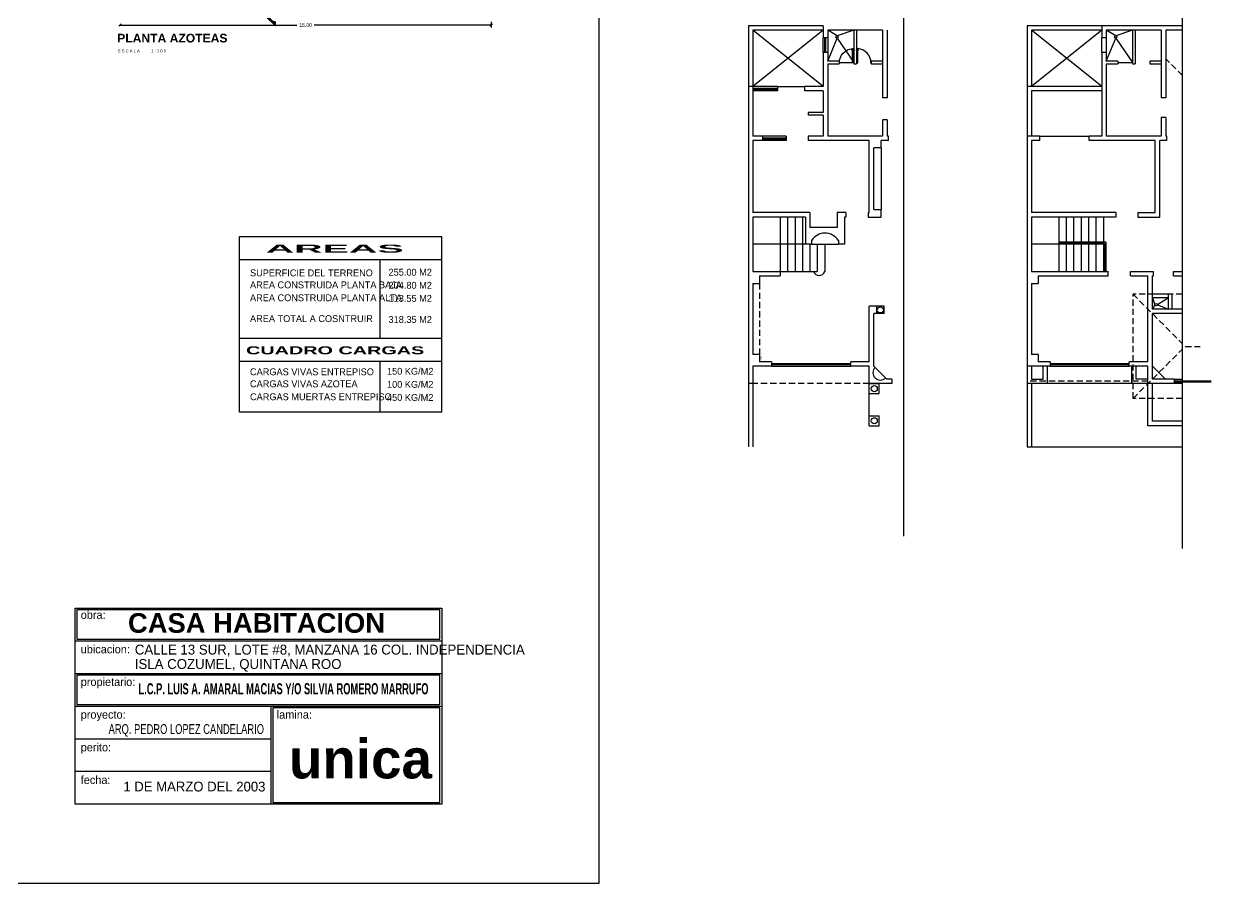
# Model space of a CAD drawing. Extents: x 12 to 127, y -37 to 29.
# Drawn here: x 78.71 to 126.69, y -37.06 to -2.35 of the extents above; entities that cross this region are included whole.
import ezdxf
from ezdxf.enums import TextEntityAlignment as Align

# ---------------------------------------------------------------- set-up
doc = ezdxf.new("R2010")
doc.units = 0
doc.header["$PDMODE"] = 34
doc.linetypes.add('HIDDEN', pattern=[0.375, 0.25, -0.125])
doc.layers.get('0').update_dxf_attribs({"linetype": 'CONTINUOUS'})
doc.layers.get('DEFPOINTS').update_dxf_attribs({"linetype": 'CONTINUOUS'})
for name, color, linetype in [('CEXT', 5, 'CONTINUOUS'), ('CINT', 7, 'CONTINUOUS'), ('CORTE', 6, 'CONTINUOUS'), ('DESNIVEL', 4, 'CONTINUOUS'), ('MBAJOS', 4, 'CONTINUOUS'), ('MUROS', 6, 'CONTINUOUS'), ('PROY', 3, 'HIDDEN'), ('TEJES', 7, 'CONTINUOUS'), ('TEXTOS', 7, 'CONTINUOUS'), ('VEN', 4, 'CONTINUOUS')]:
    doc.layers.add(name, color=color, linetype=linetype)
doc.styles.add('EJES', font='swisseb.ttf')
doc.styles.add('M1', font='sasb____.pfb')
doc.styles.add('M2', font='cibt____.pfb')
doc.dimstyles.new('CEXT', dxfattribs={"dimtxt": 0.15, "dimasz": 0.1, "dimexe": 0.1, "dimexo": 0.15, "dimgap": 0.1, "dimtad": 0, "dimtih": 1, "dimtoh": 1, "dimzin": 0, "dimtxsty": 'STANDARD', "dimblk": 'COT', "dimblk1": 'OBLIQUE', "dimblk2": 'OBLIQUE', "dimsah": 1, "dimcen": 0.09, "dimse1": 1, "dimclrt": 7, "dimazin": 3, "dimtfac": 1, "dimtix": 1, "dimtmove": 0, "dimatfit": 3, "dimtolj": 1, "dimtzin": 0})
doc.dimstyles.new('CINT', dxfattribs={"dimtxt": 0.08, "dimasz": 0.02, "dimexe": 0.05, "dimexo": 0.2, "dimgap": 0.02, "dimtad": 0, "dimtih": 1, "dimtoh": 1, "dimzin": 0, "dimtxsty": 'STANDARD', "dimblk": 'COT', "dimcen": 0.09, "dimazin": 3, "dimtfac": 1, "dimtix": 1, "dimtofl": 0, "dimtmove": 0, "dimatfit": 3, "dimtolj": 1, "dimtzin": 0})

# ---------------------------------------------------------------- blocks, each defined once
blk = doc.blocks.new('*D44')
at = {"layer": 'DEFPOINTS', "color": 0, "linetype": 'BYBLOCK'}
for p in [(38.696, 3.83), (38.696, 3.53), (38.754, 3.53)]:
    blk.add_point(p, dxfattribs=at)
at = {"color": 0, "linetype": 'BYBLOCK', "insert": (38.754, 3.68), "char_height": 0.06, "attachment_point": 5, "rotation": 90}
blk.add_mtext('\\A1;0.30', dxfattribs=at)
blk = doc.blocks.new('_NONE')
at = {"color": 0, "linetype": 'BYBLOCK'}
blk.add_circle((0, 0), 0.25, dxfattribs=at)
blk = doc.blocks.new('COT')
blk.add_circle((0, 0), 1)
blk = doc.blocks.new('PD')
for p, q in [((0, 0.92), (0, 0.97)), ((0.03, 0.97), (0, 0.97)), ((0.14, 0.945), (0, 0.945)), ((0.03, 0.92), (0, 0.92)), ((0.03, 0.92), (0.03, 0.97)), ((0.045, 0.955), (0.03, 0.955)), ((0.045, 0.935), (0.03, 0.935)), ((0.045, 0.92), (0.045, 0.97)), ((0.05, 0.97), (0.045, 0.97)), ((0.05, 0.92), (0.045, 0.92)), ((0.05, 1.025), (0.05, 0.072)), ((0.09, 1.025), (0.05, 1.025)), ((0.09, 0.072), (0.09, 1.025)), ((0.095, 0.97), (0.09, 0.97)), ((0.095, 0.92), (0.09, 0.92)), ((0.095, 0.92), (0.095, 0.97)), ((0.11, 0.955), (0.095, 0.955)), ((0.11, 0.935), (0.095, 0.935)), ((0.11, 0.92), (0.11, 0.97)), ((0.14, 0.97), (0.11, 0.97)), ((0.14, 0.92), (0.11, 0.92)), ((0.14, 0.92), (0.14, 0.97)), ((0, 0.059), (0.025, 0.059)), ((0, 0.032), (0.025, 0.032)), ((0.025, 0.032), (0.025, 0.059)), ((0.05, 0.072), (0.09, 0.072)), ((0.98, 0.059), (1, 0.059)), ((0.98, 0.032), (0.98, 0.059)), ((0.98, 0.032), (1, 0.032))]:
    blk.add_line(p, q)
blk.add_arc((0.014, 0.061), 0.966, 359.90671, 85.48134)
blk = doc.blocks.new('*X92')
at = {"color": 0}
for p, q in [((-0.38, 0), (0, 0.38)), ((-0.371, 0), (0.004, 0.376)), ((-0.362, 0), (0.009, 0.371)), ((-0.354, 0), (0.013, 0.367)), ((-0.345, 0), (0.018, 0.362)), ((-0.336, 0), (0.022, 0.358)), ((-0.327, 0), (0.027, 0.354)), ((-0.318, 0), (0.031, 0.349)), ((-0.309, 0), (0.036, 0.345)), ((-0.301, 0), (0.04, 0.341)), ((-0.292, 0), (-0.174, 0.118)), ((-0.283, 0), (-0.187, 0.096)), ((-0.274, 0), (-0.194, 0.08)), ((-0.265, 0), (-0.199, 0.066)), ((-0.256, 0), (-0.203, 0.053)), ((-0.247, 0), (-0.206, 0.042)), ((-0.239, 0), (-0.208, 0.031)), ((-0.23, 0), (-0.209, 0.021)), ((-0.221, 0), (-0.21, 0.011)), ((-0.212, 0), (-0.21, 0.002)), ((-0.118, 0.174), (0.044, 0.336)), ((-0.096, 0.187), (0.049, 0.332)), ((-0.08, 0.194), (0.053, 0.327)), ((-0.066, 0.199), (0.058, 0.323)), ((-0.053, 0.203), (0.062, 0.319)), ((-0.042, 0.206), (0.067, 0.314)), ((-0.031, 0.208), (0.071, 0.31)), ((-0.021, 0.209), (0.076, 0.305)), ((-0.011, 0.21), (0.08, 0.301)), ((-0.002, 0.21), (0.084, 0.297)), ((0.007, 0.21), (0.089, 0.292)), ((0.015, 0.209), (0.093, 0.288)), ((0.023, 0.209), (0.098, 0.283)), ((0.031, 0.208), (0.102, 0.279)), ((0.039, 0.206), (0.107, 0.275)), ((0.046, 0.205), (0.111, 0.27)), ((0.053, 0.203), (0.116, 0.266)), ((0.06, 0.201), (0.12, 0.261)), ((0.067, 0.199), (0.125, 0.257)), ((0.073, 0.197), (0.129, 0.253)), ((0.079, 0.194), (0.133, 0.248)), ((0.086, 0.192), (0.138, 0.244)), ((0.092, 0.189), (0.142, 0.24)), ((0.098, 0.186), (0.147, 0.235)), ((0.103, 0.183), (0.151, 0.231)), ((0.109, 0.18), (0.156, 0.226)), ((0.114, 0.176), (0.16, 0.222)), ((0.12, 0.173), (0.165, 0.218)), ((0.125, 0.169), (0.169, 0.213)), ((0.13, 0.165), (0.173, 0.209)), ((0.135, 0.161), (0.178, 0.204)), ((0.139, 0.157), (0.182, 0.2)), ((0.144, 0.153), (0.187, 0.196)), ((0.148, 0.148), (0.191, 0.191)), ((0.153, 0.144), (0.196, 0.187)), ((0.157, 0.139), (0.2, 0.182)), ((0.161, 0.135), (0.205, 0.178)), ((0.165, 0.13), (0.209, 0.174)), ((0.169, 0.125), (0.213, 0.169)), ((0.173, 0.12), (0.218, 0.165)), ((0.176, 0.114), (0.222, 0.161)), ((0.18, 0.109), (0.227, 0.156)), ((0.183, 0.103), (0.231, 0.152)), ((0.186, 0.098), (0.236, 0.147)), ((0.189, 0.092), (0.24, 0.143)), ((0.192, 0.086), (0.245, 0.139)), ((0.194, 0.079), (0.249, 0.134)), ((0.197, 0.073), (0.254, 0.13)), ((0.199, 0.067), (0.258, 0.125)), ((0.201, 0.06), (0.262, 0.121)), ((0.203, 0.053), (0.267, 0.117)), ((0.205, 0.046), (0.271, 0.112)), ((0.206, 0.039), (0.276, 0.108)), ((0.208, 0.031), (0.28, 0.103)), ((0.209, 0.023), (0.285, 0.099)), ((0.209, 0.015), (0.289, 0.095)), ((0.21, 0.007), (0.294, 0.09)), ((0.212, 0), (0.298, 0.086)), ((0.221, 0), (0.302, 0.081)), ((0.23, 0), (0.307, 0.077)), ((0.239, 0), (0.311, 0.073)), ((0.247, 0), (0.316, 0.068)), ((0.256, 0), (0.32, 0.064)), ((0.265, 0), (0.325, 0.06)), ((0.274, 0), (0.329, 0.055)), ((0.283, 0), (0.334, 0.051)), ((0.292, 0), (0.338, 0.046)), ((0.301, 0), (0.342, 0.042)), ((0.309, 0), (0.347, 0.038)), ((0.318, 0), (0.351, 0.033)), ((0.327, 0), (0.356, 0.029)), ((0.336, 0), (0.36, 0.024)), ((0.345, 0), (0.365, 0.02)), ((0.354, 0), (0.369, 0.016)), ((0.362, 0), (0.374, 0.011)), ((0.371, 0), (0.378, 0.007)), ((0.38, 0), (0.383, 0.002))]:
    blk.add_line(p, q, dxfattribs=at)
blk = doc.blocks.new('_OBLIQUE')
at = {"color": 0, "linetype": 'BYBLOCK'}
blk.add_line((-0.5, -0.5), (0.5, 0.5), dxfattribs=at)
blk = doc.blocks.new('*D181')
at = {"color": 0, "linetype": 'BYBLOCK'}
for p, q in [((97.604, -2.274), (97.604, -2.5)), ((82.604, -2.4), (89.754, -2.4)), ((97.604, -2.4), (90.454, -2.4))]:
    blk.add_line(p, q, dxfattribs=at)
at = {"layer": 'DEFPOINTS', "color": 0, "linetype": 'BYBLOCK'}
for p in [(82.604, -2.124), (97.604, -2.124), (97.604, -2.4)]:
    blk.add_point(p, dxfattribs=at)
at = {"color": 0, "linetype": 'BYBLOCK', "xscale": 0.1, "yscale": 0.1, "zscale": 0.1, "rotation": 180}
blk.add_blockref('_OBLIQUE', (82.604, -2.4), dxfattribs=at)
at = {"color": 0, "linetype": 'BYBLOCK', "xscale": 0.1, "yscale": 0.1, "zscale": 0.1}
blk.add_blockref('_OBLIQUE', (97.604, -2.4), dxfattribs=at)
at = {"color": 7, "linetype": 'BYBLOCK', "insert": (90.104, -2.4), "char_height": 0.15, "attachment_point": 5}
blk.add_mtext('\\A1;15.00', dxfattribs=at)

msp = doc.modelspace()

# ---------------------------------------------------------------- linework, layer by layer
for p, q in [((88.498, -2.05), (88.88, -2.437)), ((93.113, -18.038), (93.113, -15.97)), ((80.79, -33.871), (80.79, -25.951)), ((80.79, -25.951), (95.599, -25.951)), ((95.599, -25.951), (95.599, -33.871)), ((80.79, -27.271), (95.599, -27.271)), ((80.79, -28.591), (95.599, -28.591)), ((80.79, -29.911), (95.599, -29.911)), ((88.71, -33.871), (88.71, -29.911)), ((80.79, -31.231), (88.71, -31.231)), ((88.71, -32.551), (80.79, -32.551)), ((95.599, -33.871), (80.79, -33.871))]:
    msp.add_line(p, q)
at = {"color": 1}
for p, q in [((87.434, -10.942), (95.599, -10.942)), ((87.434, -18.038), (87.434, -10.942)), ((95.599, -18.038), (95.599, -10.942)), ((87.434, -11.866), (95.599, -11.866)), ((93.113, -15.046), (93.113, -11.866)), ((87.434, -15.046), (95.599, -15.046)), ((87.434, -15.97), (95.599, -15.97)), ((95.599, -18.038), (87.434, -18.038))]:
    msp.add_line(p, q, dxfattribs=at)
at = {"color": 6}
for points in [[(95.529, -26.021), (80.86, -26.021), (80.86, -27.201), (95.529, -27.201)], [(95.529, -28.661), (80.86, -28.661), (80.86, -29.841), (95.529, -29.841)], [(95.529, -29.981), (88.78, -29.981), (88.78, -33.801), (95.529, -33.801)]]:
    msp.add_lwpolyline(points, close=True, dxfattribs=at)
at = {"layer": 'CORTE'}
for p, q in [((114.272, -23.039), (114.272, 8.352)), ((125.527, -23.547), (125.527, 7.845))]:
    msp.add_line(p, q, dxfattribs=at)
at = {"layer": 'DEFPOINTS'}
msp.add_lwpolyline([(11.961, -37.06), (101.961, -37.06), (101.961, 22.94), (11.961, 22.94)], close=True, dxfattribs=at)
at = {"layer": 'DESNIVEL'}
for p, q in [((111.015, -2.613), (108.175, -4.883)), ((111.015, -4.883), (108.175, -2.613)), ((111.574, -2.831), (111.195, -2.613)), ((112.255, -2.613), (111.574, -2.831)), ((122.271, -4.883), (119.431, -2.613)), ((122.271, -2.613), (119.431, -4.883)), ((122.83, -2.831), (122.451, -2.613)), ((123.511, -2.613), (122.83, -2.831)), ((111.195, -3.863), (111.574, -2.931)), ((111.574, -2.931), (112.255, -3.913)), ((122.451, -3.863), (122.83, -2.931)), ((122.83, -2.931), (123.511, -3.913)), ((111.655, -3.913), (112.255, -3.913)), ((122.911, -3.913), (123.511, -3.913)), ((109.161, -4.883), (110.261, -4.883)), ((119.761, -6.883), (121.761, -6.883)), ((109.275, -10.153), (109.275, -12.353)), ((109.575, -10.153), (109.575, -12.353)), ((109.875, -10.153), (109.875, -12.353)), ((110.175, -10.153), (110.175, -12.353)), ((120.531, -10.153), (120.531, -12.353)), ((120.831, -10.153), (120.831, -11.173)), ((121.131, -10.153), (121.131, -11.173)), ((121.431, -10.153), (121.431, -11.173)), ((121.731, -10.153), (121.731, -11.173)), ((122.031, -10.153), (122.031, -11.173)), ((122.331, -10.153), (122.331, -11.173)), ((110.295, -11.253), (108.175, -11.253)), ((110.475, -11.253), (110.475, -12.353)), ((110.775, -11.253), (110.775, -12.353)), ((111.075, -11.253), (111.075, -12.353)), ((122.331, -11.253), (119.431, -11.253)), ((122.431, -11.173), (120.531, -11.173)), ((122.381, -11.223), (120.531, -11.223)), ((120.831, -11.223), (120.831, -12.353)), ((121.131, -11.223), (121.131, -12.353)), ((121.431, -11.223), (121.431, -12.353)), ((121.731, -11.223), (121.731, -12.353)), ((122.031, -11.223), (122.031, -12.353)), ((122.331, -11.223), (122.331, -12.353)), ((122.381, -11.223), (122.381, -12.353)), ((122.431, -11.173), (122.431, -12.353)), ((109.275, -12.353), (110.775, -12.353)), ((124.311, -13.423), (124.415, -13.695)), ((124.961, -13.423), (124.515, -13.695)), ((124.415, -13.695), (124.311, -13.873)), ((124.515, -13.695), (124.961, -13.873)), ((112.875, -18.183), (112.875, -17.283))]:
    msp.add_line(p, q, dxfattribs=at)
for centre in [(111.574, -2.881), (122.83, -2.881), (124.465, -13.695)]:
    msp.add_circle(centre, 0.05, dxfattribs=at)
msp.add_arc((110.85, -12.278), 0.237, 198.4349, 341.5651, dxfattribs=at)
at = {"layer": 'MBAJOS'}
for p, q in [((107.995, -2.433), (107.995, -4.883)), ((111.015, -2.433), (107.995, -2.433)), ((111.015, -2.613), (108.175, -2.613)), ((108.175, -2.613), (108.175, -4.883)), ((112.255, -2.613), (112.255, -3.963)), ((112.355, -2.613), (112.355, -3.963)), ((122.271, -2.433), (119.251, -2.433)), ((119.251, -2.433), (119.251, -4.883)), ((122.271, -2.613), (119.431, -2.613)), ((119.431, -2.613), (119.431, -4.883)), ((123.511, -2.613), (123.511, -3.963)), ((123.611, -2.613), (123.611, -3.963)), ((111.015, -3.513), (111.015, -2.913)), ((111.195, -2.913), (111.195, -3.513)), ((122.271, -3.513), (122.271, -2.913)), ((122.451, -2.913), (122.451, -3.513)), ((112.255, -3.963), (112.355, -3.963)), ((112.955, -3.863), (112.955, -3.963)), ((113.415, -3.863), (112.955, -3.863)), ((112.955, -3.963), (113.415, -3.963)), ((123.511, -3.963), (123.611, -3.963)), ((124.671, -3.863), (124.211, -3.863)), ((124.211, -3.863), (124.211, -3.963)), ((124.211, -3.963), (124.671, -3.963)), ((109.161, -4.883), (108.175, -4.883)), ((109.161, -5.063), (108.175, -5.063)), ((109.161, -4.883), (109.161, -5.063)), ((119.251, -4.883), (119.251, -6.883)), ((122.271, -4.883), (119.251, -4.883)), ((119.431, -5.063), (119.431, -6.883)), ((122.271, -5.063), (119.431, -5.063)), ((109.511, -6.883), (108.575, -6.883)), ((109.511, -7.063), (108.575, -7.063)), ((109.511, -6.883), (109.511, -7.063)), ((113.355, -7.363), (113.355, -9.853)), ((110.545, -11.253), (111.625, -11.253)), ((125.111, -13.273), (124.311, -13.273)), ((124.961, -13.423), (124.311, -13.423)), ((124.961, -13.873), (124.961, -13.273)), ((125.111, -13.873), (125.111, -13.273)), ((113.475, -13.753), (113.175, -13.753)), ((113.475, -14.053), (113.475, -13.753)), ((113.475, -14.053), (113.175, -14.053)), ((108.925, -16.073), (112.125, -16.073)), ((108.925, -16.113), (112.125, -16.113)), ((108.925, -16.183), (112.125, -16.183)), ((113.108, -16.226), (113.532, -16.651)), ((119.251, -16.183), (119.251, -19.433)), ((119.431, -16.183), (119.431, -16.703)), ((119.901, -16.703), (119.901, -16.183)), ((120.081, -16.883), (120.081, -16.183)), ((120.181, -16.073), (123.381, -16.073)), ((120.181, -16.113), (123.381, -16.113)), ((120.181, -16.183), (123.381, -16.183)), ((123.481, -16.883), (123.481, -16.183)), ((123.661, -16.703), (123.661, -16.183)), ((124.311, -16.173), (124.841, -16.703)), ((119.431, -16.703), (119.901, -16.703)), ((124.131, -16.703), (123.661, -16.703)), ((125.191, -16.703), (125.527, -16.703)), ((125.191, -16.773), (126.691, -16.773)), ((107.995, -16.883), (107.995, -19.433)), ((108.175, -16.883), (108.175, -19.433)), ((112.875, -17.283), (112.875, -16.883)), ((113.275, -17.283), (113.275, -16.883)), ((113.275, -17.283), (113.275, -16.883)), ((124.131, -16.883), (119.251, -16.883)), ((119.431, -16.883), (119.431, -19.433)), ((124.131, -18.583), (124.131, -16.883)), ((124.311, -18.403), (124.311, -16.883)), ((125.191, -16.813), (126.691, -16.813)), ((125.527, -16.883), (125.191, -16.883)), ((112.875, -17.283), (113.275, -17.283)), ((112.875, -18.583), (112.875, -18.183)), ((112.875, -18.183), (113.275, -18.183)), ((113.275, -18.583), (113.275, -18.183)), ((113.275, -18.583), (113.275, -18.183)), ((112.875, -18.583), (113.275, -18.583)), ((125.527, -18.583), (124.131, -18.583)), ((125.527, -18.403), (124.311, -18.403)), ((119.251, -19.433), (125.527, -19.433))]:
    msp.add_line(p, q, dxfattribs=at)
at = {"layer": 'MUROS'}
for p, q in [((111.015, -2.433), (111.015, -2.913)), ((113.415, -2.613), (111.195, -2.613)), ((111.195, -2.613), (111.195, -2.913)), ((113.415, -2.613), (113.415, -5.333)), ((113.595, -2.613), (113.595, -5.333)), ((125.527, -2.433), (122.271, -2.433)), ((122.271, -2.433), (122.271, -2.913)), ((124.671, -2.613), (122.451, -2.613)), ((122.451, -2.613), (122.451, -2.913)), ((124.671, -2.613), (124.671, -5.333)), ((125.527, -2.613), (124.851, -2.613)), ((124.851, -2.613), (124.851, -5.333)), ((111.195, -2.913), (111.015, -2.913)), ((122.451, -2.913), (122.271, -2.913)), ((111.015, -3.513), (111.015, -4.883)), ((111.195, -3.513), (111.015, -3.513)), ((111.195, -3.513), (111.195, -3.863)), ((122.271, -3.513), (122.271, -6.883)), ((122.451, -3.513), (122.271, -3.513)), ((122.451, -3.513), (122.451, -3.863)), ((111.655, -3.863), (111.195, -3.863)), ((111.195, -3.963), (111.195, -6.883)), ((111.195, -3.963), (111.655, -3.963)), ((111.655, -3.863), (111.655, -3.963)), ((122.911, -3.863), (122.451, -3.863)), ((122.451, -3.963), (122.451, -6.883)), ((122.451, -3.963), (122.911, -3.963)), ((122.911, -3.863), (122.911, -3.963)), ((107.995, -4.883), (107.995, -16.883)), ((108.175, -4.883), (107.995, -4.883)), ((108.175, -4.883), (108.175, -6.883)), ((108.175, -5.063), (108.175, -5.063)), ((111.015, -4.883), (110.261, -4.883)), ((110.261, -4.883), (110.261, -5.063)), ((111.015, -5.063), (110.261, -5.063)), ((111.015, -5.063), (111.015, -5.933)), ((113.595, -5.333), (113.415, -5.333)), ((124.851, -5.333), (124.671, -5.333)), ((110.411, -5.933), (110.411, -6.033)), ((111.015, -5.933), (110.411, -5.933)), ((111.015, -6.033), (110.411, -6.033)), ((111.015, -6.033), (111.015, -6.883)), ((113.415, -6.233), (113.415, -6.883)), ((113.595, -6.233), (113.415, -6.233)), ((113.595, -6.233), (113.595, -6.883)), ((124.671, -6.133), (124.671, -6.883)), ((124.851, -6.133), (124.671, -6.133)), ((124.851, -6.133), (124.851, -6.883)), ((108.575, -6.883), (108.175, -6.883)), ((108.175, -7.063), (108.175, -9.973)), ((108.575, -7.063), (108.175, -7.063)), ((108.575, -7.063), (108.575, -6.883)), ((110.411, -6.883), (110.411, -7.063)), ((111.015, -6.883), (110.411, -6.883)), ((112.875, -7.063), (110.411, -7.063)), ((112.591, -6.883), (111.195, -6.883)), ((113.415, -6.883), (111.195, -6.883)), ((112.875, -9.973), (112.875, -7.063)), ((113.355, -7.363), (113.355, -7.063)), ((113.645, -7.063), (113.355, -7.063)), ((113.645, -6.883), (113.595, -6.883)), ((113.645, -7.063), (113.645, -6.883)), ((119.251, -6.883), (119.251, -16.183)), ((119.761, -6.883), (119.251, -6.883)), ((119.431, -7.063), (119.431, -9.973)), ((119.761, -7.063), (119.431, -7.063)), ((119.761, -7.063), (119.761, -6.883)), ((122.271, -6.883), (121.761, -6.883)), ((121.761, -7.063), (121.761, -6.883)), ((124.431, -7.063), (121.761, -7.063)), ((124.671, -6.883), (122.451, -6.883)), ((123.846, -6.883), (122.451, -6.883)), ((124.431, -9.973), (124.431, -7.063)), ((124.611, -10.153), (124.611, -7.063)), ((124.901, -7.063), (124.611, -7.063)), ((124.901, -6.883), (124.851, -6.883)), ((124.901, -7.063), (124.901, -6.883)), ((113.055, -9.853), (113.055, -7.363)), ((113.355, -7.363), (113.055, -7.363)), ((110.475, -9.973), (108.175, -9.973)), ((110.475, -9.973), (110.475, -10.573)), ((111.575, -9.973), (111.575, -10.573)), ((111.925, -9.973), (111.575, -9.973)), ((111.925, -9.973), (111.925, -10.153)), ((112.825, -9.973), (112.875, -9.973)), ((112.825, -9.973), (112.825, -10.153)), ((113.055, -9.853), (113.355, -9.853)), ((113.355, -10.153), (113.355, -9.853)), ((122.831, -9.973), (119.431, -9.973)), ((122.831, -9.973), (122.831, -10.153)), ((123.731, -9.973), (124.431, -9.973)), ((123.731, -9.973), (123.731, -10.153)), ((110.295, -10.153), (108.175, -10.153)), ((108.175, -10.153), (108.175, -12.353)), ((110.295, -10.153), (110.295, -11.253)), ((111.875, -10.153), (111.875, -11.253)), ((111.925, -10.153), (111.875, -10.153)), ((112.825, -10.153), (113.355, -10.153)), ((119.431, -10.153), (119.431, -12.353)), ((122.831, -10.153), (119.431, -10.153)), ((123.731, -10.153), (124.611, -10.153)), ((111.575, -10.573), (110.475, -10.573)), ((110.545, -11.253), (110.295, -11.253)), ((110.545, -11.103), (110.545, -11.253)), ((111.625, -11.103), (111.625, -11.253)), ((111.875, -11.253), (111.625, -11.253)), ((108.175, -12.353), (109.275, -12.353)), ((109.275, -12.353), (109.275, -12.533)), ((119.431, -12.353), (122.531, -12.353)), ((122.531, -12.533), (122.531, -12.353)), ((123.431, -12.353), (124.361, -12.353)), ((123.431, -12.533), (123.431, -12.353)), ((124.361, -12.533), (124.361, -12.353)), ((125.161, -12.353), (125.527, -12.353)), ((125.161, -12.533), (125.161, -12.353)), ((108.175, -12.833), (108.175, -15.703)), ((108.175, -12.833), (108.445, -12.833)), ((108.445, -12.533), (109.275, -12.533)), ((108.445, -12.533), (108.445, -12.833)), ((119.431, -12.833), (119.431, -15.703)), ((119.431, -12.833), (119.701, -12.833)), ((119.701, -12.533), (122.531, -12.533)), ((119.701, -12.533), (119.701, -12.833)), ((123.431, -12.533), (124.131, -12.533)), ((124.131, -16.003), (124.131, -12.533)), ((124.311, -13.873), (124.311, -12.533)), ((124.311, -12.533), (124.361, -12.533)), ((125.161, -12.533), (125.527, -12.533)), ((112.875, -16.003), (112.875, -13.753)), ((113.175, -13.753), (112.875, -13.753)), ((113.175, -14.053), (113.175, -13.753)), ((125.527, -13.873), (124.311, -13.873)), ((113.055, -16.173), (113.055, -14.053)), ((113.175, -14.053), (113.055, -14.053)), ((125.527, -14.053), (124.311, -14.053)), ((124.311, -16.703), (124.311, -14.053)), ((108.445, -15.703), (108.175, -15.703)), ((108.445, -15.703), (108.445, -16.003)), ((119.701, -15.703), (119.431, -15.703)), ((119.701, -15.703), (119.701, -16.003)), ((108.175, -16.183), (108.175, -16.883)), ((108.925, -16.183), (108.175, -16.183)), ((108.925, -16.003), (108.445, -16.003)), ((108.925, -16.003), (108.925, -16.183)), ((112.875, -16.003), (112.125, -16.003)), ((112.125, -16.183), (112.125, -16.003)), ((112.875, -16.183), (112.125, -16.183)), ((112.875, -16.883), (112.875, -16.183)), ((113.108, -16.226), (113.055, -16.173)), ((120.181, -16.183), (119.251, -16.183)), ((120.181, -16.003), (119.701, -16.003)), ((120.181, -16.003), (120.181, -16.183)), ((124.131, -16.003), (123.381, -16.003)), ((123.381, -16.183), (123.381, -16.003)), ((124.131, -16.183), (123.381, -16.183)), ((124.131, -16.883), (124.131, -16.183)), ((113.585, -16.703), (113.532, -16.651)), ((113.785, -16.703), (113.585, -16.703)), ((113.785, -16.703), (113.785, -16.883)), ((125.191, -16.703), (124.311, -16.703)), ((125.191, -16.703), (125.191, -16.883)), ((108.175, -16.883), (107.995, -16.883)), ((113.785, -16.883), (112.875, -16.883)), ((112.875, -16.883), (113.275, -16.883)), ((125.191, -16.883), (124.131, -16.883))]:
    msp.add_line(p, q, dxfattribs=at)
for centre in [(113.325, -13.903), (113.075, -17.083), (113.075, -18.383)]:
    msp.add_circle(centre, 0.125, dxfattribs=at)
for centre, radius, start, end in [((111.085, -11.439), 0.636, 31.8908, 148.1092), ((113.32, -16.438), 0.3, 135, 315)]:
    msp.add_arc(centre, radius, start, end, dxfattribs=at)
at = {"layer": 'PROY'}
for p, q in [((125.527, -4.44), (124.881, -3.793)), ((108.445, -12.833), (108.445, -15.703)), ((123.531, -13.273), (125.527, -15.27)), ((125.527, -13.273), (123.531, -13.273)), ((123.531, -17.483), (123.531, -13.273)), ((123.531, -17.483), (125.527, -15.487)), ((125.636, -15.378), (126.246, -15.378)), ((124.131, -16.783), (119.251, -16.783)), ((112.875, -16.883), (108.175, -16.883)), ((125.527, -17.483), (123.531, -17.483))]:
    msp.add_line(p, q, dxfattribs=at)
at = {"layer": 'VEN'}
for p, q in [((111.085, -3.513), (111.085, -2.913)), ((111.125, -3.513), (111.125, -2.913)), ((108.175, -4.953), (109.161, -4.953)), ((108.175, -4.993), (109.161, -4.993)), ((108.575, -6.953), (109.511, -6.953)), ((108.575, -6.993), (109.511, -6.993))]:
    msp.add_line(p, q, dxfattribs=at)

# ---------------------------------------------------------------- block references
at = {"xscale": -1, "rotation": 90}
msp.add_blockref('*X92', (88.88, -2.052), dxfattribs=at)
at = {"layer": 'VEN', "yscale": 0.6, "zscale": 0.6}
for p, xscale in [((112.255, -3.963), -0.6), ((112.355, -3.963), 0.6)]:
    msp.add_blockref('PD', p, dxfattribs=dict(at, xscale=xscale))

# ---------------------------------------------------------------- texts
at = {"layer": 'TEJES', "color": 6, "ltscale": 0.5, "style": 'EJES'}
msp.add_text('PLANTA AZOTEAS', height=0.35, dxfattribs=at).set_placement((82.491, -3.103))
at = {"layer": 'TEXTOS'}
msp.add_text('E S C A L A          1 : 1 0 0', height=0.12, dxfattribs=at).set_placement((82.518, -3.504))
for s, height, style, width, p, p2 in [('AREAS', 0.3234, 'M1', 3.621474, (88.492, -11.592), (94.062, -11.592)), ('CUADRO CARGAS', 0.3234, 'M1', 1.809771, (87.696, -15.697), (94.895, -15.697)), ('L.C.P. LUIS A. AMARAL MACIAS Y/O SILVIA ROMERO MARRUFO', 0.45, 'M1', 0.609704, (83.352, -29.431), (95.069, -29.431)), ('ARQ. PEDRO LOPEZ CANDELARIO', 0.396, 'M2', 0.984856, (82.143, -31.03), (88.422, -31.03))]:
    msp.add_text(s, height=height, dxfattribs=dict(at, style=style, width=width)).set_placement(p, p2, align=Align.FIT)
for s, height, style, p in [('SUPERFICIE DEL TERRENO', 0.2772, 'M2', (87.856, -12.547)), ('AREA CONSTRUIDA PLANTA BAJA', 0.2772, 'M2', (87.856, -13.032)), ('AREA CONSTRUIDA PLANTA ALTA', 0.2772, 'M2', (87.856, -13.554)), ('AREA TOTAL A COSNTRUIR', 0.2772, 'M2', (87.856, -14.396)), ('CARGAS VIVAS ENTREPISO', 0.2772, 'M2', (87.856, -16.543)), ('CARGAS VIVAS AZOTEA', 0.2772, 'M2', (87.856, -17.028)), ('CARGAS MUERTAS ENTREPISO', 0.2772, 'M2', (87.856, -17.551)), ('CASA HABITACION', 0.792, 'M1', (82.925, -26.944)), ('CALLE 13 SUR, LOTE #8, MANZANA 16 COL. INDEPENDENCIA', 0.4, 'M2', (83.201, -27.824)), ('ISLA COZUMEL, QUINTANA ROO', 0.4, 'M2', (83.201, -28.405)), ('lamina:', 0.33, 'M2', (88.936, -30.412)), ('unica', 1.584, 'M1', (89.427, -32.827)), ('1 DE MARZO DEL 2003', 0.396, 'M2', (82.74, -33.353))]:
    msp.add_text(s, height=height, dxfattribs=dict(at, style=style)).set_placement(p)
at = {"layer": 'TEXTOS', "style": 'M2'}
for s, p in [('255.00 M2', (94.328, -12.382)), ('204.80 M2', (94.328, -12.91)), ('113.55 M2', (94.328, -13.439)), ('318.35 M2', (94.328, -14.291)), ('150 KG/M2', (94.328, -16.378)), ('100 KG/M2', (94.328, -16.907)), ('450 KG/M2', (94.328, -17.435))]:
    msp.add_text(s, height=0.2772, dxfattribs=at).set_placement(p, align=Align.MIDDLE)
at = {"layer": 'TEXTOS', "color": 1, "style": 'M2'}
for s, p in [('obra:', (81.016, -26.385)), ('ubicacion:', (81.016, -27.772)), ('propietario:', (81.016, -29.092)), ('proyecto:', (81.016, -30.412)), ('perito:', (81.016, -31.732)), ('fecha:', (81.016, -33.052))]:
    msp.add_text(s, height=0.33, dxfattribs=at).set_placement(p)

# ---------------------------------------------------------------- dimensions: what is measured, and where the dimension line sits
at = {"layer": 'CEXT'}
dim = msp.add_linear_dim(base=(97.604, -2.4), p1=(82.604, -2.124), p2=(97.604, -2.124), dimstyle='CEXT', override={"dimtxt": 0.15, "dimclrt": 7}, dxfattribs=at)
dim.commit()
dim.dimension.update_dxf_attribs({"geometry": '*D181', "text_midpoint": (90.104, -2.4)})
at = {"layer": 'CINT'}
dim = msp.add_linear_dim(base=(108.503, -16.003), p1=(108.445, -15.703), p2=(108.445, -16.003), angle=90, dimstyle='CINT', override={"dimtxt": 0.06, "dimtih": 0, "dimtoh": 0, "dimblk1": 'NONE', "dimblk2": 'NONE', "dimsah": 1, "dimse1": 1, "dimse2": 1, "dimsd1": 1, "dimsd2": 1}, dxfattribs=at)
dim.commit()
dim.dimension.update_dxf_attribs({"geometry": '*D44', "text_midpoint": (108.503, -15.853), "insert": (69.749, -19.534)})

doc.saveas('drawing.dxf')
